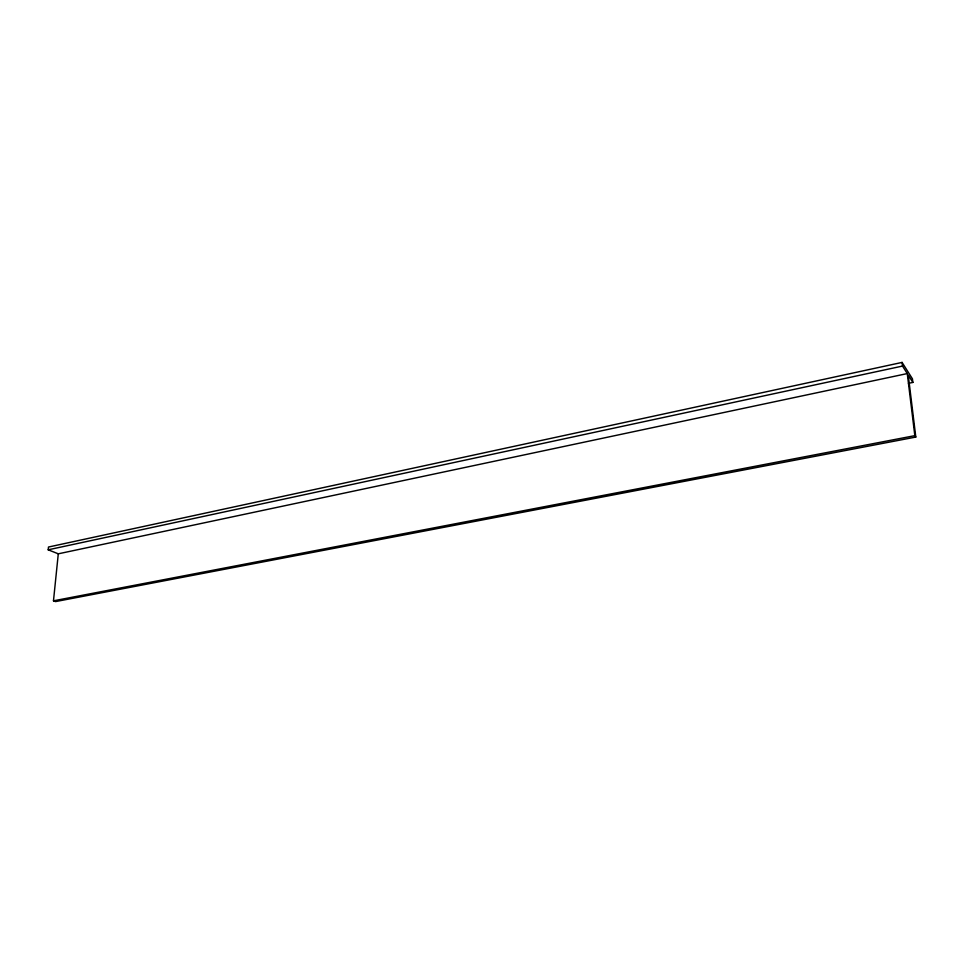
<?xml version="1.0" encoding="UTF-8"?>
<svg xmlns="http://www.w3.org/2000/svg" width="964" height="964" viewBox="0 0 964 964"><rect width="100%" height="100%" fill="white"/><g stroke="black" fill="none" stroke-linecap="round" stroke-linejoin="round"><path stroke-width="1.45" d="M53.478 600.825L58.286 553.818L907.269 373.574L914.836 435.656L915.8 437.066L55.563 601.584L53.478 600.825L914.836 435.656M58.286 553.818L48.2 549.805L48.489 547.034L902.075 362.416L912.438 378.84L912.872 382.419L908.462 383.347M48.2 549.805L902.521 366.067L907.269 373.574M912.872 382.419L908.245 375.104L915.8 437.066M902.075 362.416L902.521 366.067"/></g></svg>
